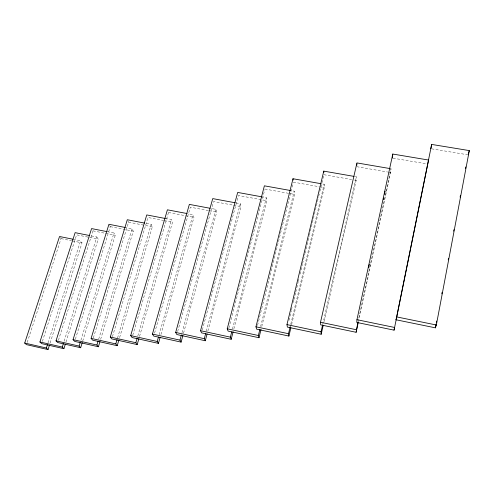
<?xml version="1.0" encoding="UTF-8"?>
<svg xmlns="http://www.w3.org/2000/svg" width="494" height="494" viewBox="0 0 494 494"><rect width="100%" height="100%" fill="white"/><g stroke="black" fill="none" stroke-linecap="round" stroke-linejoin="round"><path stroke-width="0.37" stroke-dasharray="2.47 1.85" d="M324.089 321.483L356.186 180.353L356.341 176.796L354.828 176.531M358.397 321.73L390.587 172.511L391.038 168.75L358.564 319.192M322.761 324.274L356.341 176.796M290.114 326.991L290.645 324.749M290.824 324.002L324.163 184.256L321.884 183.854M291.584 324.811L324.268 187.627L324.163 184.256M288.996 320.378L291.318 310.664M291.497 309.917L292.392 306.181M293.288 302.445L293.825 300.204M294.004 299.457L295.616 292.738M295.795 291.991L298.117 282.278M298.296 281.531L299.191 277.795M300.086 274.059L302.414 264.346M302.594 263.605L304.915 253.891M305.094 253.144L309.213 235.959M309.392 235.212L318.513 197.118M318.692 196.371L319.766 191.888M319.945 191.141L323.7 175.45M260.604 326.528L294.251 191.197L291.262 190.659M261.771 326.534L294.572 194.401L294.251 191.197M257.553 325.435L293.158 182.879M232.495 328.942L266.365 197.662L262.592 196.976M233.872 328.862L266.877 200.712L266.365 197.662M228.864 328.109L264.728 189.789M206.301 331.227L240.306 203.707L235.836 202.88M207.863 331.06L240.986 206.616L240.306 203.707M202.361 329.893L238.398 195.494L266.877 200.712M183.533 333.191L216.724 212.142L215.909 209.363L211.481 208.536M177.661 331.554L213.593 201.527L232.841 205.103M182.014 332.697L215.909 209.363M160.945 334.481L193.951 217.335L193.006 214.674L187.739 213.68M159.093 334.796L193.006 214.674M154.573 333.117L190.344 207.184L208.437 210.586M139.543 336.414L172.53 222.22L171.474 219.669L166.231 218.663M137.789 336.056L171.474 219.669M132.738 335.315L168.51 212.494L167.954 211.16M117.541 338.007L151.195 224.375L145.217 223.214M119.616 337.569L152.343 226.82L151.195 224.375M112.441 336.692L147.959 217.49L163.594 220.497M100.634 339.384L133.281 231.161L132.052 228.815L126.087 227.648M98.689 339.143L132.052 228.815M93.36 337.97L128.588 222.201L127.946 220.972M80.911 340.199L113.96 233.007L107.995 231.828M82.702 341.126L115.263 235.268L113.96 233.007M75.378 339.187L110.298 226.653L109.619 225.468M64.127 341.2L96.836 236.978L90.847 235.786M65.974 342.064L98.201 239.158L96.836 236.978M58.416 340.329L93.002 230.859L92.285 229.722M48.011 342.867L80.602 240.745L73.828 239.386M50.135 342.99L82.023 242.85L80.602 240.745M42.379 341.422L76.613 234.848L98.201 239.158M27.201 342.441L61.071 238.627L60.305 237.571M431.583 148.824L467.343 154.715M393.07 158.191L427.026 163.909M356.773 166.706L387.586 171.998M388.333 172.122L390.587 172.511M323.879 174.703L351.679 179.569M354.686 180.094L356.186 180.353M293.343 182.132L318.988 186.689M319.741 186.825L324.268 187.627M264.92 189.048L294.572 194.401M233.582 205.238L240.986 206.616M209.19 210.728L216.724 212.142M168.51 212.494L184.972 215.625M185.719 215.767L193.951 217.335M164.341 220.645L172.53 222.22M128.588 222.201L152.343 226.82M110.298 226.653L133.281 231.161M93.002 230.859L104.876 233.211M105.617 233.359L115.263 235.268M61.071 238.627L71.544 240.739M72.291 240.887L82.023 242.85"/><path stroke-width="0.74" d="M356.841 165.194L356.909 163.681M390.279 168.621L356.94 162.921L320.513 322.255L320.662 324.861L356.118 332.283L357.909 322.199M356.946 319.698L356.767 322.434L394.051 330.153L428.57 160.044L392.792 154.048L356.946 319.698L394.583 327.46L394.051 330.153M392.316 158.061L392.792 154.048M396.083 319.791L431.67 144.427L469.3 150.596L436.338 324.996L396.651 316.907L396.083 319.791L435.387 327.831L436.103 324.058M436.387 322.545L436.671 321.032M441.815 293.837L442.099 292.331M448.243 259.844L448.533 258.337M453.677 231.143L453.961 229.63M460.105 197.143L460.389 195.636M465.533 168.442L465.817 166.929M430.824 148.694L431.67 144.427M368.672 267.39L369.321 264.376M383.344 199.533L383.671 198.026M384.486 194.253L385.141 191.24M356.118 332.283L358.23 322.483M354.068 176.401L323.774 171.128L286.965 324.614L287.385 327.096L321.186 334.24L321.044 331.801L322.588 325.027M321.186 334.24L323.23 325.231M321.125 183.719L293.004 178.742L255.96 326.793L256.621 329.165L288.904 336.056L288.508 333.722L290.114 326.991M288.904 336.056L290.867 327.806M290.515 190.523L264.383 185.824L227.234 328.813L228.092 331.085L258.986 337.729L258.368 335.5L259.856 329.517M258.986 337.729L261.03 329.523M261.839 196.834L237.688 192.432L200.539 330.69L201.564 332.863L231.186 339.292L230.377 337.149L231.723 331.931M231.186 339.292L233.106 331.845M235.088 202.744L212.729 198.607L175.666 332.437L176.84 334.531L205.282 340.749L204.312 338.686L205.702 333.469M205.282 340.749L207.066 334.043M210.006 208.258L189.35 204.393L152.43 334.074L153.733 336.081L181.088 342.107L182.922 335.42M181.088 342.107L179.977 340.125L181.403 334.926M186.985 213.532L167.404 209.82L130.688 335.599L132.089 337.538L158.438 343.373L160.105 337.445M468.108 154.844L469.3 150.596M158.438 343.373L157.203 341.465L158.463 337.019M165.484 218.521L146.755 214.933L110.285 337.031L111.78 338.903L137.19 344.565L138.9 338.637M137.19 344.565L135.856 342.725L137.141 338.279M118.961 339.779L117.22 345.689L115.794 343.91L117.103 339.483M125.34 227.499L108.939 224.288L73.056 339.65L74.699 341.391L98.411 346.745L99.967 341.589M98.411 346.745L96.91 345.022L98.022 341.348M117.22 345.689L92.687 340.187L91.112 338.384L127.304 219.744L144.47 223.072M82.251 342.595L80.67 347.739L79.102 346.078L80.232 342.404M65.288 344.269L63.905 348.684L62.281 347.066L63.436 343.398M80.67 347.739L57.718 342.533L56.026 340.848L91.575 228.586L107.247 231.68M49.437 345.183L48.035 349.573L46.368 348.004L47.541 344.337M63.905 348.684L41.675 343.614L39.928 341.978L75.131 232.655L89.352 235.49M48.035 349.573L26.485 344.633L24.7 343.052L59.539 236.515L73.081 239.232M435.387 327.831L436.338 324.996M320.513 322.255L356.285 329.72M286.965 324.614L321.044 331.801M255.96 326.793L288.508 333.722M227.234 328.813L258.368 335.5M200.539 330.69L230.377 337.149M175.666 332.437L204.312 338.686M152.43 334.074L179.977 340.125M130.688 335.599L157.203 341.465M110.285 337.031L135.856 342.725M91.112 338.384L115.794 343.91M73.056 339.65L96.91 345.022M56.026 340.848L79.102 346.078M39.928 341.978L62.281 347.066M24.7 343.052L46.368 348.004M293.004 178.742L293.14 180.1M323.774 171.128L323.817 172.56"/></g></svg>
